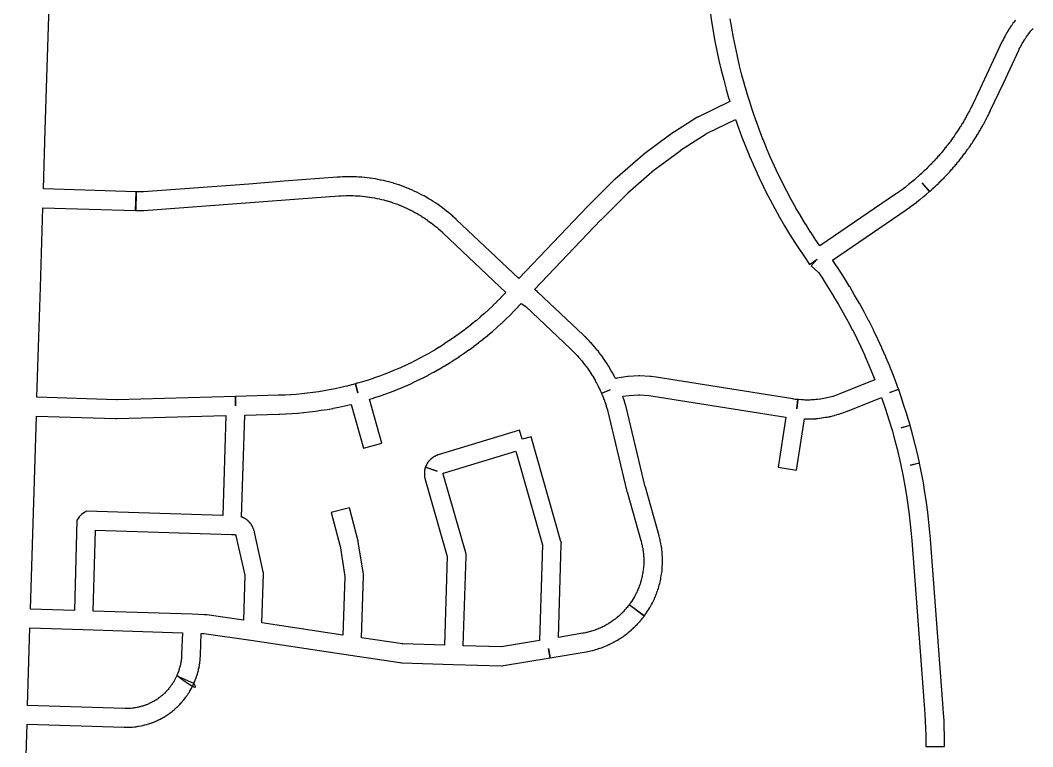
# Model space of a CAD drawing. Extents: x 0 to 1129, y 203 to 1017.
# Drawn here: x 815.1 to 876, y 375.6 to 419.3 of the extents above; entities that cross this region are included whole.
import ezdxf

# ---------------------------------------------------------------- set-up
doc = ezdxf.new("R2010")
doc.units = 0
doc.layers.get('0').update_dxf_attribs({"linetype": 'CONTINUOUS'})

msp = doc.modelspace()

# ---------------------------------------------------------------- linework, layer by layer
at = {"color": 1}
for points in [[(856.551489, 419.784536), (856.636155, 419.198936), (856.636155, 419.191937), (856.727889, 418.613404), (856.734888, 418.59918), (856.833643, 418.020647), (856.840642, 418.020647), (856.840642, 418.013648), (856.953531, 417.435092), (856.953531, 417.428093), (857.080531, 416.856582), (857.080531, 416.849583), (857.214598, 416.27105), (857.214598, 416.26405), (857.221597, 416.26405), (857.362708, 415.692539), (857.362708, 415.68554), (857.51793, 415.121096), (857.51793, 415.107097), (857.680197, 414.542653), (857.687196, 414.535654), (857.687196, 414.528655), (857.729529, 414.394588), (855.810418, 413.449166), (855.775152, 413.442167), (855.74693, 413.428169), (854.131196, 412.376902), (854.117198, 412.369903), (854.1032, 412.355905), (852.536866, 411.19175), (852.522868, 411.18475), (852.501645, 411.170752), (850.829467, 409.724375), (850.822468, 409.703151), (850.801245, 409.696152), (849.178467, 408.066308), (849.171468, 408.066308), (845.03689, 403.741263), (841.27629, 407.297263), (841.27629, 407.304263), (841.191623, 407.367751), (841.191623, 407.37475), (841.078734, 407.480572), (841.071735, 407.480572), (841.071735, 407.487572), (840.958846, 407.586349), (840.944622, 407.586349), (840.944622, 407.593348), (840.831734, 407.692149), (840.824734, 407.692149), (840.824734, 407.699148), (840.697734, 407.797926), (840.690735, 407.797926), (840.577846, 407.896703), (840.570847, 407.903703), (840.443847, 408.002503), (840.436848, 408.002503), (840.436848, 408.009502), (840.309871, 408.101213), (840.302872, 408.101213), (840.182916, 408.18588), (840.168918, 408.192879), (840.041895, 408.284612), (840.027897, 408.291611), (839.900874, 408.369234), (839.76683, 408.460945), (839.759831, 408.467944), (839.625787, 408.545566), (839.618788, 408.545566), (839.484743, 408.630233), (839.477744, 408.630233), (839.477744, 408.637232), (839.3437, 408.70781), (839.336701, 408.70781), (839.336701, 408.714809), (839.19559, 408.785365), (839.181591, 408.785365), (839.054569, 408.85592), (839.040571, 408.862919), (838.89946, 408.933498), (838.89246, 408.933498), (838.751349, 409.004031), (838.74435, 409.004031), (838.603239, 409.067542), (838.59624, 409.074541), (838.455129, 409.13803), (838.44813, 409.13803), (838.307019, 409.201518), (838.292795, 409.201518), (838.151684, 409.250919), (838.144684, 409.264917), (838.137685, 409.264917), (837.996574, 409.314294), (837.989575, 409.314294), (837.848464, 409.370739), (837.834466, 409.370739), (837.68631, 409.420139), (837.679311, 409.420139), (837.531133, 409.462472), (837.517135, 409.476471), (837.368957, 409.511737), (837.368957, 409.518736), (837.361958, 409.518736), (837.220847, 409.554025), (837.213848, 409.561024), (837.19985, 409.561024), (837.051672, 409.596291), (837.044673, 409.596291), (836.896517, 409.63158), (836.882293, 409.63158), (836.734138, 409.666869), (836.727139, 409.666869), (836.578961, 409.702135), (836.564962, 409.702135), (836.416807, 409.730358), (836.409808, 409.730358), (836.402809, 409.730358), (836.247609, 409.75858), (836.24061, 409.75858), (836.092432, 409.779803), (836.085433, 409.779803), (836.071435, 409.779803), (835.923257, 409.801026), (835.916258, 409.801026), (835.768102, 409.815024), (835.753878, 409.815024), (835.605723, 409.836247), (835.598724, 409.836247), (835.591725, 409.836247), (835.436503, 409.843247), (835.429503, 409.843247), (835.274259, 409.850246), (835.26726, 409.850246), (835.112037, 409.86447), (835.105038, 409.86447), (834.949839, 409.86447), (834.935615, 409.86447), (834.780415, 409.86447), (834.773416, 409.86447), (834.618194, 409.86447), (834.611194, 409.86447), (834.463017, 409.850246), (834.456017, 409.850246), (834.442019, 409.850246), (834.293841, 409.843247), (834.286842, 409.843247), (834.279843, 409.843247), (834.124621, 409.836247), (830.928443, 409.596336), (828.797688, 409.427003), (822.468843, 408.954292), (822.405332, 408.954292), (822.038443, 408.961291), (822.003176, 407.832402), (822.433554, 407.825403), (822.468843, 407.825403), (822.497065, 407.825403), (828.889399, 408.312247), (831.01311, 408.467447), (834.209287, 408.707359), (834.350399, 408.721357), (834.364397, 408.721357), (834.491397, 408.735581), (834.491397, 408.721357), (834.639575, 408.735581), (834.646574, 408.735581), (834.780641, 408.735581), (834.78764, 408.735581), (834.921707, 408.735581), (834.935705, 408.735581), (835.069772, 408.735581), (835.076771, 408.735581), (835.210838, 408.721357), (835.217837, 408.721357), (835.358948, 408.714358), (835.365947, 408.714358), (835.499991, 408.707359), (835.50699, 408.707359), (835.641035, 408.700359), (835.648034, 408.700359), (835.789145, 408.679136), (835.803143, 408.679136), (835.930143, 408.664912), (835.944141, 408.664912), (836.071141, 408.643689), (836.08514, 408.643689), (836.21214, 408.615467), (836.226138, 408.615467), (836.353138, 408.594244), (836.367136, 408.594244), (836.494136, 408.566022), (836.508134, 408.566022), (836.649245, 408.530733), (836.649245, 408.537732), (836.776245, 408.502443), (836.790244, 408.502443), (836.917244, 408.467154), (836.931242, 408.467154), (837.072353, 408.424843), (837.072353, 408.431842), (837.192286, 408.389509), (837.199285, 408.389509), (837.333329, 408.347175), (837.340329, 408.347175), (837.467329, 408.297775), (837.474328, 408.297775), (837.608394, 408.255464), (837.615394, 408.248465), (837.742416, 408.213176), (837.742416, 408.206177), (837.869394, 408.149733), (837.883618, 408.149733), (838.010595, 408.100332), (838.024819, 408.100332), (838.144752, 408.036844), (838.151751, 408.036844), (838.278774, 407.980399), (838.285773, 407.9734), (838.398662, 407.924), (838.405661, 407.910002), (838.532684, 407.860624), (838.539683, 407.853625), (838.666683, 407.790114), (838.673682, 407.790114), (838.786571, 407.719581), (838.79357, 407.719581), (838.92057, 407.649003), (838.927569, 407.649003), (839.040458, 407.57847), (839.054456, 407.57847), (839.160301, 407.507892), (839.174299, 407.500892), (839.287188, 407.416226), (839.287188, 407.430224), (839.407143, 407.345557), (839.414143, 407.338558), (839.527031, 407.268025), (839.534031, 407.261026), (839.639875, 407.183426), (839.653873, 407.183426), (839.759695, 407.09876), (839.766695, 407.091761), (839.872517, 407.014161), (839.879516, 407.007162), (839.985338, 406.922495), (839.992337, 406.915496), (840.098159, 406.830829), (840.112383, 406.830829), (840.218205, 406.732074), (840.218205, 406.739073), (840.324027, 406.640295), (840.331026, 406.633296), (840.429804, 406.54863), (840.436803, 406.534631), (840.500314, 406.478187), (844.267981, 402.91512), (844.197425, 402.83752), (844.190426, 402.830521), (843.957604, 402.597676), (843.957604, 402.583678), (843.717715, 402.3579), (843.710716, 402.350901), (843.484938, 402.118057), (843.47094, 402.111058), (843.238096, 401.878236), (843.224097, 401.871236), (842.977142, 401.652526), (842.970143, 401.652526), (842.723187, 401.433792), (842.716188, 401.419794), (842.469232, 401.208127), (842.462233, 401.208127), (842.201189, 400.99646), (842.19419, 400.989461), (841.94019, 400.784862), (841.93319, 400.777862), (841.672146, 400.587351), (841.665147, 400.573353), (841.389969, 400.375797), (841.389969, 400.382796), (841.121858, 400.185241), (841.10786, 400.178242), (840.839749, 399.994797), (840.82575, 399.994797), (840.557639, 399.811353), (840.543641, 399.797355), (840.27553, 399.620977), (840.261532, 399.620977), (839.97931, 399.444577), (839.97231, 399.444577), (839.683021, 399.28231), (839.676022, 399.268086), (839.3938, 399.112887), (839.379802, 399.112887), (839.090513, 398.950598), (839.083514, 398.950598), (838.794247, 398.795375), (838.780249, 398.795375), (838.483916, 398.647198), (838.476916, 398.647198), (838.180561, 398.506086), (838.173561, 398.506086), (837.877228, 398.364975), (837.86323, 398.364975), (837.55983, 398.230931), (837.545831, 398.230931), (837.249476, 398.096887), (837.242476, 398.096887), (836.932032, 397.983998), (836.932032, 397.976999), (836.925033, 397.976999), (836.614588, 397.857043), (836.607589, 397.857043), (836.297145, 397.751221), (836.283147, 397.744222), (835.972702, 397.645467), (835.648147, 397.539622), (835.634148, 397.539622), (835.330748, 397.447911), (835.309525, 397.447911), (835.224858, 397.419689), (835.36597, 396.8764), (835.35897, 396.8764), (835.210815, 397.419689), (834.992082, 397.356178), (834.985082, 397.356178), (834.667594, 397.264444), (834.667594, 397.278668), (834.335971, 397.194001), (834.328972, 397.194001), (834.004394, 397.116379), (834.004394, 397.123378), (833.665727, 397.052845), (833.658728, 397.052845), (833.34124, 396.996401), (833.327016, 396.996401), (833.009527, 396.939956), (832.995529, 396.939956), (832.663929, 396.8976), (832.65693, 396.8976), (832.339418, 396.85529), (832.318195, 396.85529), (831.99364, 396.820001), (831.986641, 396.820001), (831.655018, 396.784711), (831.648019, 396.784711), (831.323441, 396.756489), (831.316442, 396.756489), (830.977775, 396.735266), (830.970776, 396.735266), (830.653265, 396.728267), (830.632042, 396.728267), (830.617818, 396.728267), (830.610819, 396.728267), (830.59682, 396.728267), (828.000376, 396.657734), (828.007375, 396.100334), (827.993151, 396.657734), (820.881151, 396.460178), (820.859928, 396.460178), (820.852929, 396.460178), (820.838931, 396.460178), (816.062308, 396.608334), (816.266931, 403.219378), (816.415086, 408.003067), (821.996042, 407.833734), (822.038353, 408.962623), (816.450353, 409.139001), (816.556197, 412.687956), (816.654975, 415.813556), (816.88782, 423.228934)], [(874.916772, 419.276378), (874.902774, 419.262379), (874.839263, 419.184757), (874.832264, 419.177758), (874.825265, 419.163534), (874.761753, 419.085934), (874.761753, 419.078935), (874.705309, 419.001335), (874.705309, 418.987337), (874.641798, 418.909714), (874.641798, 418.902715), (874.634799, 418.902715), (874.578354, 418.811004), (874.571355, 418.804005), (874.514911, 418.726406), (874.514911, 418.719406), (874.507911, 418.719406), (874.458534, 418.627673), (874.458534, 418.620674), (874.402089, 418.528963), (874.39509, 418.521964), (874.352757, 418.437297), (874.338759, 418.437297), (874.338759, 418.423299), (874.289381, 418.338632), (874.289381, 418.331633), (874.232937, 418.2399), (874.232937, 418.2329), (874.190581, 418.14119), (874.183582, 418.13419), (874.183582, 418.127191), (874.141248, 418.035458), (874.120025, 418.014235), (873.167514, 415.982235), (872.384336, 414.310057), (872.356114, 414.253612), (872.349115, 414.246613), (872.320892, 414.190169), (872.320892, 414.18317), (872.29267, 414.119658), (872.285671, 414.119658), (872.271447, 414.070281), (872.257449, 414.063282), (872.236226, 414.006837), (872.236226, 413.999838), (872.208004, 413.964572), (872.172737, 413.886949), (872.165738, 413.872951), (872.144515, 413.830595), (872.137516, 413.823596), (872.137516, 413.816597), (872.109294, 413.760152), (872.102294, 413.753153), (872.081071, 413.71082), (872.074072, 413.71082), (872.04585, 413.647331), (872.038851, 413.640332), (871.996518, 413.555665), (871.954184, 413.478066), (871.961183, 413.478066), (871.918873, 413.407487), (871.904649, 413.400488), (871.883425, 413.344044), (871.848136, 413.287599), (871.834138, 413.273601), (871.812915, 413.231268), (871.798917, 413.21727), (871.777694, 413.160825), (871.742405, 413.097314), (871.714182, 413.047936), (871.707183, 413.054935), (871.671917, 412.991424), (871.63665, 412.93498), (871.601361, 412.878535), (871.551984, 412.815024), (871.565982, 412.815024), (871.516604, 412.75858), (871.488382, 412.702135), (871.481383, 412.695136), (871.446116, 412.638692), (871.41085, 412.589291), (871.368494, 412.525803), (871.375493, 412.525803), (871.33316, 412.476402), (871.297893, 412.419958), (871.290894, 412.412959), (871.290894, 412.40596), (871.283895, 412.391736), (871.269897, 412.377738), (871.220497, 412.307159), (871.18523, 412.250715), (871.178231, 412.243716), (871.157008, 412.208449), (871.150009, 412.20145), (871.14301, 412.194451), (871.14301, 412.180453), (871.129012, 412.180453), (871.058433, 412.074608), (871.023167, 412.032275), (871.023167, 412.025276), (870.980834, 411.968831), (870.9385, 411.919454), (870.903234, 411.863009), (870.860878, 411.813632), (870.860878, 411.806633), (870.825611, 411.757255), (870.811613, 411.750256), (870.776324, 411.707923), (870.776324, 411.700924), (870.769325, 411.700924), (870.726992, 411.644479), (870.733991, 411.644479), (870.691635, 411.595079), (870.649324, 411.538634), (870.599924, 411.489234), (870.557591, 411.43279), (870.522302, 411.390479), (870.522302, 411.38348), (870.479991, 411.327036), (870.472992, 411.327036), (870.437703, 411.284702), (870.423704, 411.270704), (870.388415, 411.235415), (870.381416, 411.221417), (870.339105, 411.172017), (870.303816, 411.129683), (870.296817, 411.115685), (870.24744, 411.073352), (870.162773, 410.96753), (870.12044, 410.925174), (870.106441, 410.918175), (870.071152, 410.868774), (870.064153, 410.868774), (870.064153, 410.861775), (870.028887, 410.819442), (870.021888, 410.812443), (869.986599, 410.777176), (869.979599, 410.763178), (869.930199, 410.720845), (869.9232, 410.713846), (869.880867, 410.67149), (869.838534, 410.622112), (869.838534, 410.615113), (869.789133, 410.572802), (869.739756, 410.530446), (869.739756, 410.516448), (869.683311, 410.474092), (869.648022, 410.431782), (869.641023, 410.424782), (869.59869, 410.375405), (869.591691, 410.368406), (869.542313, 410.333117), (869.542313, 410.326118), (869.535314, 410.326118), (869.500047, 410.283784), (869.493048, 410.283784), (869.401315, 410.192051), (869.387317, 410.178052), (869.35205, 410.14983), (869.345051, 410.142831), (869.309762, 410.093454), (869.302763, 410.093454), (869.253363, 410.051098), (869.246364, 410.051098), (869.20403, 410.008787), (869.197031, 410.001788), (869.147654, 409.966499), (869.147654, 409.9525), (869.10532, 409.917211), (869.098321, 409.910212), (869.041877, 409.867902), (869.006588, 409.832612), (868.837254, 409.67739), (868.830255, 409.67739), (868.660922, 409.536279), (868.653923, 409.52928), (868.477545, 409.388169), (868.470546, 409.388169), (868.301213, 409.247058), (868.294214, 409.240059), (868.117836, 409.106014), (868.110837, 409.106014), (867.934437, 408.971948), (867.920438, 408.964948), (867.729927, 408.844993), (867.729927, 408.830994), (867.701705, 408.816996), (867.694706, 408.816996), (863.136817, 405.712552), (862.911039, 406.044152), (862.90404, 406.058376), (862.600662, 406.52402), (862.593663, 406.531019), (862.297353, 407.010797), (862.283129, 407.017796), (861.993862, 407.490507), (861.993862, 407.504505), (861.71164, 407.984283), (861.704641, 407.998281), (861.429463, 408.49217), (861.429463, 408.499169), (861.154285, 408.99308), (861.154285, 409.000079), (860.900285, 409.501035), (860.893286, 409.515033), (860.64633, 410.015989), (860.639331, 410.022988), (860.399442, 410.538055), (860.399442, 410.545054), (860.166597, 411.053054), (860.159598, 411.067052), (859.940865, 411.582119), (859.940865, 411.596118), (859.729221, 412.111162), (859.722222, 412.111162), (859.722222, 412.125386), (859.517599, 412.654541), (859.517599, 412.66154), (859.32711, 413.190696), (859.313112, 413.190696), (859.313112, 413.197695), (859.129668, 413.72685), (859.129668, 413.733849), (858.953268, 414.28416), (858.946268, 414.28416), (858.946268, 414.298384), (858.946268, 414.312382), (858.769891, 414.855671), (858.769891, 414.86267), (858.607602, 415.412981), (858.607602, 415.41998), (858.459446, 415.970314), (858.459446, 415.977313), (858.318335, 416.534713), (858.318335, 416.541712), (858.184268, 417.099112), (858.184268, 417.106111), (858.064335, 417.663511), (858.064335, 417.670511), (857.94438, 418.227911), (857.94438, 418.23491), (857.852646, 418.799354), (857.852646, 418.806353), (857.753891, 419.363731)], [(825.512079, 379.440169), (825.526077, 379.461392), (825.526077, 379.468391), (825.5473, 379.53188), (825.5473, 379.538879), (825.575523, 379.60239), (825.582522, 379.60939), (825.603745, 379.672878), (825.610744, 379.679877), (825.631967, 379.743389), (825.638966, 379.750388), (825.638966, 379.757387), (825.652964, 379.820876), (825.666963, 379.827875), (825.680961, 379.89843), (825.68796, 379.912428), (825.709183, 379.968873), (825.737405, 380.067651), (825.737405, 380.07465), (825.744404, 380.088874), (825.751404, 380.12414), (825.751404, 380.131139), (825.772627, 380.194651), (825.772627, 380.20165), (825.786625, 380.265138), (825.786625, 380.272138), (825.786625, 380.279137), (825.807848, 380.342648), (825.807848, 380.349647), (825.814847, 380.420203), (825.821846, 380.427202), (825.828845, 380.49069), (825.828845, 380.49769), (825.835844, 380.568268), (825.835844, 380.582266), (825.849843, 380.582266), (825.856842, 380.652844), (825.856842, 380.659843), (825.856842, 380.666842), (825.87084, 380.800909), (825.87084, 380.807908), (825.885064, 380.878486), (825.885064, 380.885486), (825.885064, 380.899484), (825.885064, 380.955928), (825.892063, 381.026484), (825.892063, 381.040482), (825.892063, 381.047481), (825.892063, 381.103926), (825.892063, 381.117924), (825.934396, 382.416146), (826.061396, 382.409147), (826.089619, 382.409147), (826.103617, 382.409147), (828.932906, 381.999925), (834.923061, 381.10388), (837.886395, 380.659369), (837.900393, 380.659369), (837.928615, 380.659369), (837.999171, 380.65237), (838.020394, 380.65237), (838.034392, 380.65237), (841.096526, 380.55357), (844.017503, 380.468903), (844.066903, 380.468903), (844.123348, 380.483127), (846.924392, 380.948771), (846.832681, 381.506171), (846.931459, 380.948771), (849.090459, 381.308616), (849.097458, 381.308616), (849.17508, 381.329839), (849.189079, 381.329839), (849.273745, 381.343837), (849.280744, 381.343837), (849.372455, 381.372059), (849.457122, 381.393282), (849.47112, 381.393282), (849.555787, 381.414505), (849.562786, 381.414505), (849.654497, 381.442728), (849.739164, 381.47095), (849.753162, 381.47095), (849.830762, 381.499172), (849.837761, 381.499172), (849.84476, 381.499172), (849.92236, 381.520395), (849.92236, 381.534393), (849.936358, 381.534393), (850.01398, 381.555617), (850.020979, 381.555617), (850.098602, 381.590883), (850.1126, 381.590883), (850.190222, 381.619105), (850.197222, 381.626104), (850.204221, 381.626104), (850.288887, 381.661393), (850.295886, 381.661393), (850.373486, 381.696682), (850.380485, 381.696682), (850.380485, 381.710681), (850.465152, 381.74597), (850.472151, 381.74597), (850.542707, 381.781259), (850.549706, 381.781259), (850.556705, 381.788258), (850.641372, 381.823524), (850.641372, 381.830524), (850.718994, 381.865813), (850.725993, 381.865813), (850.725993, 381.872812), (850.803615, 381.908078), (850.803615, 381.922302), (850.817614, 381.922302), (850.895236, 381.964613), (850.972858, 382.006969), (850.979858, 382.013968), (851.050413, 382.063368), (851.064411, 382.063368), (851.134967, 382.105679), (851.141966, 382.112678), (851.219566, 382.155011), (851.219566, 382.16901), (851.226565, 382.16901), (851.297098, 382.218387), (851.311322, 382.218387), (851.381855, 382.274832), (851.388854, 382.281831), (851.529965, 382.387653), (851.536964, 382.387653), (851.536964, 382.394652), (851.607497, 382.451096), (851.614496, 382.458095), (851.685052, 382.507473), (851.685052, 382.521471), (851.755607, 382.570871), (851.769606, 382.577871), (851.82605, 382.634315), (851.840048, 382.641314), (851.896493, 382.704825), (851.910491, 382.704825), (851.966935, 382.768337), (851.980934, 382.775336), (852.037378, 382.838825), (852.044377, 382.845824), (852.107866, 382.909335), (852.171355, 382.965779), (852.178354, 382.979778), (852.178354, 382.986777), (852.241865, 383.043221), (852.305354, 383.106732), (852.305354, 383.113732), (852.312353, 383.113732), (852.361753, 383.184287), (852.375751, 383.184287), (852.375751, 383.198285), (852.425129, 383.268841), (852.432128, 383.268841), (852.488572, 383.339396), (852.495572, 383.346396), (852.552016, 383.416974), (852.559015, 383.423973), (852.594282, 383.466306), (852.587282, 383.473305), (851.684171, 384.136505), (851.655949, 384.108283), (851.64895, 384.094284), (851.606594, 384.044884), (851.606594, 384.037885), (851.55015, 383.981441), (851.55015, 383.974442), (851.507839, 383.932108), (851.50084, 383.910885), (851.465551, 383.868574), (851.458552, 383.861575), (851.402107, 383.805131), (851.359774, 383.755753), (851.352775, 383.741529), (851.310464, 383.692152), (851.29624, 383.692152), (851.253929, 383.649818), (851.253929, 383.63582), (851.24693, 383.628821), (851.190486, 383.58651), (851.141108, 383.530066), (851.134109, 383.523067), (851.077665, 383.480733), (851.028287, 383.4384), (851.014063, 383.424402), (850.964685, 383.382068), (850.957686, 383.375069), (850.908309, 383.332759), (850.90131, 383.332759), (850.851932, 383.283358), (850.837934, 383.276359), (850.725045, 383.198737), (850.718046, 383.191738), (850.654534, 383.142338), (850.605157, 383.107071), (850.583934, 383.100072), (850.534534, 383.057739), (850.534534, 383.064738), (850.471045, 383.022427), (850.464046, 383.022427), (850.407601, 382.987138), (850.393377, 382.980139), (850.336933, 382.944872), (850.329934, 382.944872), (850.266445, 382.909606), (850.259446, 382.895382), (850.203001, 382.874159), (850.196002, 382.860161), (850.132514, 382.838937), (850.125514, 382.824939), (850.062003, 382.803716), (850.055004, 382.789718), (849.991515, 382.768495), (849.92096, 382.740273), (849.913961, 382.733273), (849.850472, 382.705051), (849.843473, 382.705051), (849.794073, 382.676829), (849.77285, 382.66983), (849.709361, 382.648607), (849.638805, 382.627384), (849.631806, 382.61316), (849.561273, 382.599161), (849.497762, 382.570939), (849.483764, 382.570939), (849.483764, 382.56394), (849.420275, 382.542717), (849.413276, 382.542717), (849.349765, 382.528493), (849.342766, 382.528493), (849.279277, 382.50727), (849.265053, 382.500271), (849.201564, 382.486273), (849.201564, 382.493272), (849.123942, 382.465049), (849.116943, 382.465049), (849.053454, 382.45805), (848.975831, 382.436827), (848.905276, 382.422829), (848.891278, 382.422829), (847.423722, 382.175896), (847.593055, 387.785051), (847.600055, 387.869718), (847.578831, 387.947318), (845.78672, 394.240873), (845.243454, 394.085674), (845.081165, 394.62894), (840.191676, 393.140207), (840.177452, 393.140207), (840.170453, 393.140207), (840.14923, 393.126208), (840.142231, 393.119209), (840.135232, 393.119209), (840.128233, 393.119209), (840.114234, 393.11221), (840.100236, 393.11221), (840.079013, 393.105211), (840.079013, 393.091213), (840.043724, 393.084214), (840.036725, 393.077215), (840.029726, 393.077215), (840.022727, 393.077215), (840.008503, 393.070215), (840.001503, 393.070215), (839.994504, 393.055991), (839.973281, 393.048992), (839.966282, 393.048992), (839.959283, 393.041993), (839.952284, 393.034994), (839.938286, 393.034994), (839.931287, 393.020996), (839.917288, 393.013997), (839.896065, 392.999773), (839.889066, 392.999773), (839.867843, 392.97855), (839.860844, 392.97855), (839.860844, 392.971551), (839.853845, 392.971551), (839.832622, 392.964551), (839.825623, 392.950553), (839.818623, 392.943554), (839.811624, 392.936555), (839.797626, 392.936555), (839.797626, 392.929556), (839.783402, 392.922557), (839.776403, 392.908559), (839.769404, 392.901559), (839.75518, 392.89456), (839.748181, 392.887561), (839.741182, 392.873563), (839.719959, 392.866564), (839.712959, 392.859565), (839.70596, 392.852566), (839.698961, 392.831343), (839.684963, 392.824343), (839.677964, 392.817344), (839.670965, 392.80312), (839.649742, 392.796121), (839.649742, 392.789122), (839.642743, 392.782123), (839.635743, 392.768125), (839.628744, 392.761126), (839.61452, 392.746902), (839.607521, 392.732903), (839.579299, 392.71168), (839.579299, 392.697682), (839.5723, 392.690683), (839.558076, 392.676685), (839.558076, 392.662461), (839.544078, 392.648463), (839.537079, 392.627239), (839.530079, 392.62024), (839.530079, 392.613241), (839.52308, 392.606242), (839.509082, 392.599243), (839.509082, 392.585245), (839.495084, 392.571247), (839.488085, 392.543024), (839.481086, 392.529026), (839.452863, 392.472582), (839.445864, 392.444359), (839.431866, 392.416137), (839.431866, 392.409138), (840.080977, 392.190427), (840.130355, 392.169204), (839.417732, 392.402026), (839.417732, 392.395027), (839.410733, 392.373804), (839.410733, 392.366805), (839.410733, 392.352581), (839.403734, 392.345582), (839.403734, 392.338583), (839.396735, 392.331583), (839.396735, 392.317585), (839.396735, 392.310586), (839.396735, 392.303587), (839.389736, 392.296588), (839.389736, 392.28259), (839.389736, 392.275591), (839.389736, 392.268591), (839.389736, 392.261592), (839.375738, 392.240369), (839.368739, 392.205103), (839.36174, 392.191105), (839.36174, 392.141727), (839.36174, 392.106438), (839.36174, 392.099439), (839.36174, 392.071217), (839.36174, 392.057218), (839.36174, 392.050219), (839.36174, 392.036221), (839.36174, 391.993888), (839.36174, 391.986889), (839.36174, 391.979889), (839.36174, 391.951667), (839.36174, 391.944668), (839.36174, 391.909379), (839.368739, 391.881157), (839.368739, 391.874158), (839.368739, 391.845935), (839.375738, 391.810669), (839.389736, 391.775402), (839.389736, 391.768403), (839.389736, 391.754405), (839.389736, 391.747406), (839.396735, 391.740407), (839.396735, 391.733408), (839.396735, 391.726409), (839.396735, 391.71241), (839.403734, 391.698412), (839.410733, 391.677189), (839.410733, 391.67019), (840.737178, 387.041746), (840.567844, 381.707746), (838.070178, 381.785368), (838.070178, 381.771144), (838.05618, 381.785368), (835.586735, 382.152257), (835.706691, 385.884634), (835.706691, 385.934035), (835.699692, 385.990479), (835.389247, 387.902523), (835.389247, 387.930746), (835.382248, 387.966035), (834.853093, 389.969812), (833.759493, 389.673457), (834.281582, 387.726123), (834.288581, 387.669679), (834.57787, 385.82819), (834.57787, 385.814192), (834.464981, 382.314636), (829.589581, 383.041347), (829.695425, 385.983525), (829.695425, 386.054081), (829.674202, 386.124636), (829.13798, 388.495303), (829.13798, 388.544681), (829.109758, 388.615259), (829.102759, 388.629257), (829.102759, 388.636256), (829.102759, 388.643255), (829.095759, 388.650254), (829.095759, 388.657253), (829.081761, 388.692542), (829.074762, 388.713766), (829.074762, 388.720765), (829.067763, 388.727764), (829.067763, 388.748987), (829.04654, 388.777209), (829.04654, 388.784208), (829.04654, 388.791207), (829.039541, 388.798206), (829.039541, 388.81243), (829.032542, 388.81943), (829.025543, 388.833428), (829.018543, 388.847426), (829.018543, 388.854425), (829.018543, 388.861424), (829.004319, 388.868423), (829.004319, 388.882422), (828.99732, 388.889421), (828.990321, 388.89642), (828.990321, 388.903419), (828.983322, 388.917417), (828.969324, 388.924416), (828.969324, 388.931415), (828.955326, 388.952638), (828.948327, 388.973862), (828.927103, 388.995085), (828.920104, 389.002084), (828.913105, 389.009083), (828.913105, 389.016082), (828.891882, 389.037305), (828.884883, 389.051303), (828.877884, 389.065527), (828.86366, 389.072526), (828.856661, 389.079526), (828.849662, 389.086525), (828.828439, 389.107748), (828.821439, 389.121972), (828.807215, 389.143195), (828.793217, 389.143195), (828.786218, 389.150194), (828.779219, 389.157193), (828.77222, 389.171191), (828.765221, 389.17819), (828.743998, 389.192189), (828.736999, 389.206413), (828.729999, 389.213412), (828.716001, 389.213412), (828.709002, 389.220411), (828.702003, 389.22741), (828.695004, 389.22741), (828.681006, 389.241408), (828.681006, 389.248407), (828.674007, 389.255406), (828.667007, 389.255406), (828.660008, 389.262406), (828.64601, 389.262406), (828.639011, 389.276404), (828.632012, 389.283403), (828.625013, 389.283403), (828.610789, 389.290402), (828.596791, 389.297401), (828.575567, 389.311399), (828.568568, 389.318398), (828.554344, 389.325398), (828.540346, 389.332397), (828.533347, 389.339396), (828.498058, 389.353394), (828.491059, 389.360393), (828.48406, 389.367392), (828.477061, 389.367392), (828.463062, 389.367392), (828.441839, 389.388615), (828.427841, 389.388615), (828.420842, 389.395614), (828.413843, 389.395614), (828.39262, 389.402614), (828.378622, 389.402614), (828.371622, 389.409613), (828.562111, 395.540879), (830.615266, 395.597324), (830.622266, 395.597324), (830.650488, 395.597324), (830.657487, 395.597324), (830.67871, 395.597324), (831.017377, 395.604323), (831.031375, 395.604323), (831.384153, 395.632545), (831.391152, 395.632545), (831.736863, 395.660767), (831.743862, 395.660767), (831.750861, 395.660767), (832.096594, 395.688989), (832.103594, 395.688989), (832.449305, 395.731323), (832.456304, 395.731323), (832.463303, 395.731323), (832.809014, 395.773656), (832.816013, 395.773656), (833.161746, 395.8301), (833.168745, 395.8301), (833.514456, 395.879478), (833.521455, 395.879478), (833.867189, 395.942989), (833.874188, 395.942989), (833.874188, 395.949988), (834.219899, 396.013477), (834.226898, 396.013477), (834.572632, 396.0911), (834.579631, 396.0911), (834.918297, 396.175766), (834.925297, 396.175766), (834.960563, 396.182765), (835.708474, 393.543988), (836.802074, 393.854432), (836.06123, 396.49321), (836.301141, 396.563765), (836.315139, 396.570764), (836.646762, 396.676586), (836.653761, 396.676586), (836.978339, 396.789475), (836.978339, 396.796474), (836.992337, 396.796474), (837.316915, 396.916408), (837.323914, 396.923407), (837.64847, 397.043362), (837.662468, 397.043362), (837.662468, 397.057361), (837.987024, 397.184361), (837.994023, 397.184361), (838.311512, 397.325472), (838.318511, 397.325472), (838.636022, 397.466583), (838.65002, 397.480581), (838.967509, 397.628737), (838.974508, 397.628737), (839.284953, 397.783981), (839.291952, 397.783981), (839.298951, 397.783981), (839.609395, 397.946248), (839.609395, 397.953247), (839.616394, 397.953247), (839.919794, 398.12258), (839.926794, 398.12258), (840.237238, 398.291914), (840.237238, 398.298913), (840.244237, 398.298913), (840.54057, 398.47529), (840.554569, 398.47529), (840.850902, 398.658757), (840.857901, 398.665756), (841.154257, 398.856268), (841.161256, 398.856268), (841.450523, 399.046756), (841.457522, 399.046756), (841.457522, 399.053756), (841.753855, 399.251311), (841.760854, 399.251311), (841.760854, 399.25831), (842.043076, 399.455866), (842.050076, 399.462865), (842.332298, 399.66042), (842.339297, 399.674644), (842.621519, 399.886289), (842.621519, 399.893288), (842.896674, 400.104954), (842.903674, 400.111953), (843.178829, 400.330687), (843.185828, 400.344685), (843.453917, 400.563396), (843.453917, 400.570395), (843.460916, 400.570395), (843.729027, 400.80324), (843.729027, 400.810239), (843.990071, 401.050128), (843.99707, 401.050128), (844.258137, 401.297061), (844.512137, 401.544017), (844.512137, 401.551016), (844.75907, 401.797972), (844.766069, 401.797972), (844.766069, 401.804971), (845.005936, 402.051926), (845.012935, 402.058926), (845.175201, 402.235326), (845.46449, 402.073059), (848.145601, 399.518926), (848.152601, 399.511926), (848.251356, 399.42726), (848.251356, 399.420261), (848.343089, 399.328527), (848.357087, 399.321528), (848.441754, 399.222773), (848.448753, 399.215774), (848.547554, 399.116996), (848.639265, 399.011151), (848.723931, 398.912396), (848.73093, 398.905397), (848.822664, 398.799575), (848.822664, 398.792576), (848.90733, 398.693798), (848.90733, 398.686799), (848.999064, 398.580954), (848.999064, 398.573955), (849.076664, 398.475155), (849.083663, 398.468156), (849.16833, 398.362311), (849.16833, 398.348313), (849.245929, 398.235424), (849.323529, 398.122535), (849.330528, 398.115536), (849.401084, 398.009714), (849.401084, 397.99549), (849.471639, 397.889668), (849.485638, 397.87567), (849.556193, 397.769825), (849.556193, 397.762826), (849.626749, 397.642893), (849.626749, 397.635894), (849.683193, 397.523005), (849.697191, 397.516006), (849.753636, 397.396073), (849.753636, 397.389073), (849.824191, 397.269118), (849.817192, 397.269118), (849.880681, 397.142118), (849.88768, 397.135119), (849.944125, 397.02223), (849.944125, 397.008006), (849.993525, 396.888073), (850.000524, 396.881073), (850.021747, 396.845784), (850.536791, 397.064495), (850.536791, 397.057496), (850.021747, 396.831718), (850.057014, 396.747052), (850.064013, 396.747052), (850.106346, 396.620052), (850.16279, 396.478941), (850.16979, 396.478941), (850.205079, 396.366052), (850.212078, 396.359053), (850.261455, 396.225008), (850.247457, 396.225008), (850.296857, 396.105053), (850.303856, 396.08383), (850.339123, 395.963874), (850.339123, 395.949876), (850.374412, 395.858142), (850.381411, 395.82992), (851.545566, 390.954542), (851.552566, 390.933319), (851.552566, 390.92632), (852.385144, 387.991209), (852.392143, 387.969986), (852.427409, 387.828875), (852.427409, 387.821876), (852.448632, 387.758364), (852.448632, 387.751365), (852.462631, 387.680832), (852.46963, 387.610254), (852.483628, 387.589031), (852.490627, 387.532586), (852.490627, 387.518588), (852.504625, 387.448033), (852.497626, 387.448033), (852.518849, 387.377477), (852.518849, 387.370478), (852.525848, 387.2999), (852.525848, 387.292901), (852.532847, 387.222345), (852.532847, 387.215346), (852.539847, 387.144813), (852.539847, 387.074235), (852.539847, 387.053012), (852.554071, 386.989501), (852.554071, 386.982502), (852.554071, 386.911946), (852.554071, 386.904947), (852.554071, 386.841458), (852.554071, 386.82746), (852.554071, 386.756904), (852.554071, 386.693416), (852.554071, 386.665193), (852.554071, 386.615793), (852.554071, 386.601795), (852.554071, 386.531239), (852.554071, 386.52424), (852.539847, 386.446618), (852.532847, 386.376062), (852.532847, 386.369063), (852.525848, 386.29853), (852.532847, 386.29853), (852.518849, 386.213864), (852.504851, 386.143286), (852.504851, 386.136286), (852.497852, 386.072798), (852.497852, 386.058574), (852.483628, 385.995085), (852.483628, 385.988086), (852.46963, 385.917508), (852.46963, 385.910509), (852.455406, 385.84702), (852.455406, 385.840021), (852.441407, 385.77651), (852.441407, 385.76951), (852.420184, 385.698955), (852.420184, 385.691956), (852.406186, 385.621423), (852.406186, 385.607199), (852.384963, 385.550754), (852.377964, 385.529531), (852.356741, 385.480154), (852.356741, 385.46593), (852.335518, 385.395397), (852.335518, 385.388398), (852.314295, 385.324886), (852.307295, 385.317887), (852.286072, 385.254398), (852.286072, 385.247399), (852.279073, 385.247399), (852.265075, 385.176844), (852.251077, 385.169845), (852.229854, 385.106333), (852.229854, 385.099334), (852.201631, 385.04289), (852.194632, 385.028892), (852.173409, 384.972447), (852.16641, 384.965448), (852.131144, 384.894892), (852.138143, 384.894892), (852.109921, 384.831404), (852.102921, 384.831404), (852.067632, 384.753781), (852.032343, 384.690293), (852.025344, 384.676069), (851.997122, 384.619624), (851.990123, 384.612625), (851.961901, 384.563225), (851.954902, 384.549227), (851.919612, 384.492782), (851.884346, 384.429271), (851.877347, 384.422272), (851.79268, 384.295294), (851.785681, 384.288295), (851.750392, 384.231851), (851.750392, 384.224852), (851.708081, 384.175474), (851.701082, 384.161476), (851.687084, 384.154477), (852.590195, 383.477143), (852.604193, 383.491142), (852.618191, 383.505366), (852.667592, 383.575899), (852.667592, 383.582898), (852.724036, 383.653453), (852.731035, 383.660452), (852.731035, 383.667452), (852.829813, 383.808563), (852.829813, 383.822561), (852.836812, 383.82956), (852.879123, 383.900138), (852.879123, 383.907137), (852.921479, 383.977693), (852.935477, 383.984692), (852.977833, 384.069359), (852.984832, 384.076358), (853.020098, 384.146913), (853.027098, 384.153912), (853.027098, 384.160911), (853.076475, 384.245578), (853.111764, 384.323201), (853.118763, 384.3302), (853.15403, 384.407822), (853.161029, 384.42182), (853.196318, 384.499443), (853.196318, 384.506442), (853.231607, 384.584064), (853.238606, 384.598062), (853.273873, 384.675662), (853.273873, 384.682661), (853.302095, 384.760261), (853.309094, 384.774485), (853.337316, 384.852085), (853.337316, 384.859084), (853.344315, 384.859084), (853.372538, 384.936684), (853.372538, 384.950682), (853.379537, 384.957681), (853.407759, 385.035304), (853.407759, 385.042303), (853.435981, 385.134036), (853.464203, 385.218703), (853.464203, 385.225702), (853.471202, 385.225702), (853.485426, 385.317413), (853.485426, 385.324412), (853.513649, 385.416146), (853.534872, 385.500812), (853.541871, 385.500812), (853.541871, 385.507811), (853.555869, 385.592478), (853.555869, 385.599477), (853.555869, 385.606476), (853.577092, 385.684099), (853.577092, 385.698097), (853.584091, 385.705096), (853.59109, 385.789763), (853.612314, 385.874429), (853.612314, 385.881428), (853.612314, 385.888428), (853.626538, 385.980161), (853.626538, 385.98716), (853.640536, 386.071827), (853.65476, 386.163538), (853.65476, 386.170537), (853.65476, 386.177536), (853.661759, 386.262203), (853.661759, 386.269202), (853.661759, 386.276201), (853.668758, 386.367912), (853.668758, 386.452578), (853.668758, 386.459578), (853.682982, 386.551311), (853.682982, 386.55831), (853.682982, 386.650021), (853.682982, 386.65702), (853.682982, 386.664019), (853.682982, 386.75573), (853.682982, 386.840397), (853.682982, 386.847396), (853.682982, 386.86162), (853.682982, 386.946287), (853.682982, 387.037998), (853.682982, 387.044997), (853.668758, 387.129663), (853.668758, 387.143887), (853.661759, 387.228554), (853.661759, 387.235553), (853.65476, 387.327264), (853.65476, 387.334263), (853.647761, 387.425997), (853.647761, 387.432996), (853.640762, 387.517663), (853.640762, 387.524662), (853.619538, 387.609328), (853.619538, 387.616327), (853.619538, 387.623327), (853.60554, 387.715038), (853.591542, 387.799704), (853.584543, 387.806703), (853.584543, 387.820927), (853.570545, 387.898527), (853.549322, 387.983194), (853.549322, 387.997192), (853.549322, 388.004191), (853.535323, 388.081814), (853.521325, 388.088813), (853.521325, 388.103037), (853.478992, 388.265303), (853.478992, 388.279301), (852.653481, 391.214412), (852.639482, 391.228411), (851.468238, 396.117922), (851.468238, 396.13192), (851.461238, 396.146144), (851.425972, 396.273122), (851.425972, 396.287346), (851.383616, 396.428457), (851.383616, 396.435456), (851.369618, 396.435456), (851.327262, 396.583611), (851.29904, 396.668278), (851.687106, 396.724722), (852.251551, 396.760011), (852.31504, 396.760011), (852.87244, 396.724722), (852.886438, 396.724722), (853.126327, 396.682412), (861.106172, 395.419456), (860.633438, 392.406722), (861.741149, 392.230345), (862.227994, 395.306567), (862.31266, 395.306567), (862.326658, 395.306567), (862.333658, 395.306567), (862.439502, 395.306567), (862.446501, 395.306567), (862.4535, 395.306567), (862.559322, 395.306567), (862.665167, 395.313566), (862.679165, 395.313566), (862.686164, 395.313566), (862.791986, 395.320565), (862.897809, 395.320565), (862.904808, 395.320565), (862.911807, 395.334563), (863.010562, 395.341562), (863.017561, 395.341562), (863.123383, 395.348562), (863.137607, 395.348562), (863.243429, 395.369785), (863.250428, 395.369785), (863.257427, 395.369785), (863.356205, 395.384009), (863.363204, 395.384009), (863.469026, 395.405232), (863.476025, 395.405232), (863.581847, 395.41923), (863.595846, 395.41923), (863.687557, 395.440453), (863.701781, 395.440453), (863.70878, 395.447452), (863.814624, 395.46145), (863.920446, 395.489673), (863.927446, 395.489673), (864.026201, 395.517895), (864.0332, 395.517895), (864.040199, 395.524894), (864.138954, 395.553116), (864.145953, 395.553116), (864.152952, 395.553116), (864.251708, 395.588383), (864.258707, 395.588383), (864.357484, 395.616605), (864.364484, 395.616605), (864.364484, 395.623604), (864.470328, 395.651826), (864.470328, 395.658825), (864.576173, 395.694114), (864.590171, 395.694114), (864.59717, 395.694114), (864.787659, 395.771714), (864.801883, 395.771714), (866.855038, 396.597226), (867.066705, 395.962203), (867.313661, 395.193159), (867.490038, 394.62167), (867.652327, 394.01487), (867.652327, 394.007871), (867.807527, 393.422248), (867.807527, 393.40825), (867.948638, 392.808516), (867.948638, 392.801517), (868.040372, 392.42054), (868.15326, 391.856095), (868.15326, 391.849096), (868.259082, 391.284652), (868.259082, 391.277653), (868.357883, 390.713208), (868.357883, 390.706209), (868.44255, 390.141765), (868.44255, 390.127767), (868.513082, 389.556255), (868.513082, 389.549256), (868.583661, 388.984812), (868.583661, 388.977813), (868.640105, 388.399234), (868.640105, 388.392235), (868.675372, 387.997124), (869.42326, 378.112302), (869.437259, 377.837124), (869.458482, 377.561946), (869.486704, 377.138613), (869.486704, 377.131614), (869.500702, 376.715325), (869.500702, 376.708326), (869.521925, 376.292037), (869.521925, 376.278038), (869.521925, 375.861749), (869.521925, 375.607749), (870.650814, 375.607749), (870.650814, 375.861749), (870.650814, 375.868748), (870.650814, 376.299149), (870.650814, 376.313147), (870.629591, 376.743524), (870.629591, 376.750524), (870.615593, 377.180924), (870.615593, 377.187923), (870.587371, 377.625367), (870.566148, 377.90759), (870.566148, 377.914589), (870.552149, 378.189744), (870.552149, 378.196743), (869.80426, 388.081565), (869.80426, 388.095563), (869.768994, 388.497741), (869.768994, 388.50474), (869.705483, 389.090363), (869.705483, 389.097362), (869.641971, 389.690029), (869.634972, 389.697028), (869.564417, 390.289694), (869.557418, 390.296694), (869.465707, 390.882293), (869.465707, 390.889292), (869.373996, 391.467848), (869.373996, 391.474847), (869.268151, 392.06047), (869.268151, 392.067469), (869.141151, 392.653091), (868.590818, 392.533158), (869.141151, 392.660135), (869.056484, 393.055246), (869.056484, 393.06947), (868.901262, 393.683292), (868.901262, 393.690292), (868.74604, 394.304114), (868.74604, 394.311113), (868.576707, 394.917868), (868.033418, 394.769713), (868.576707, 394.932002), (868.393262, 395.517601), (868.393262, 395.524601), (868.146306, 396.300689), (868.146306, 396.307688), (867.892306, 397.069688), (867.363151, 396.893288), (867.356152, 396.900287), (867.878286, 397.090776), (867.708952, 397.535287), (867.567841, 397.916287), (867.349108, 398.46662), (867.349108, 398.47362), (867.12333, 399.016909), (867.12333, 399.030907), (866.883441, 399.567129), (866.876442, 399.574128), (866.629509, 400.103306), (866.629509, 400.110305), (866.368442, 400.639483), (866.368442, 400.653481), (866.107398, 401.182637), (866.100399, 401.189636), (865.825221, 401.697636), (865.825221, 401.711634), (865.542998, 402.226678), (865.535999, 402.240902), (865.239643, 402.748902), (865.239643, 402.755902), (864.943333, 403.263902), (864.936334, 403.270901), (864.625889, 403.764812), (864.625889, 403.771811), (864.308378, 404.2657), (864.301379, 404.272699), (863.969756, 404.766566), (863.93449, 404.82301), (863.906268, 404.851232), (868.337156, 407.885144), (868.351155, 407.885144), (868.365153, 407.899142), (868.372152, 407.906141), (868.569708, 408.040185), (868.576707, 408.047184), (868.774262, 408.188295), (868.781261, 408.188295), (868.97175, 408.343518), (868.978749, 408.350517), (869.169238, 408.491628), (869.169238, 408.498627), (869.176237, 408.498627), (869.359659, 408.646805), (869.366658, 408.653804), (869.557147, 408.809026), (869.557147, 408.816025), (869.740614, 408.971225), (869.296102, 409.493359), (869.754702, 408.978292), (869.789991, 409.013581), (869.839369, 409.062959), (869.846368, 409.062959), (869.895746, 409.112336), (869.902745, 409.119335), (869.945078, 409.154624), (869.952077, 409.161623), (870.008522, 409.218068), (870.015521, 409.218068), (870.057854, 409.260401), (870.107254, 409.302735), (870.114253, 409.302735), (870.114253, 409.309734), (870.163654, 409.359134), (870.170653, 409.366133), (870.184651, 409.373132), (870.276384, 409.464866), (870.276384, 409.471865), (870.311651, 409.507131), (870.325649, 409.507131), (870.367982, 409.549487), (870.367982, 409.556486), (870.374982, 409.556486), (870.431426, 409.612931), (870.438425, 409.61993), (870.487803, 409.676374), (870.537203, 409.71873), (870.537203, 409.725729), (870.586603, 409.768063), (870.586603, 409.782061), (870.643047, 409.824394), (870.643047, 409.831393), (870.692425, 409.887838), (870.734758, 409.930148), (870.734758, 409.937148), (870.791203, 409.986525), (870.840603, 410.04297), (870.854601, 410.049969), (870.88989, 410.092302), (870.896889, 410.1063), (870.9392, 410.141589), (870.9392, 410.148588), (870.995645, 410.212077), (871.087378, 410.317922), (871.143823, 410.367322), (871.143823, 410.374321), (871.186156, 410.430766), (871.193155, 410.430766), (871.228444, 410.473099), (871.242442, 410.480098), (871.277709, 410.529476), (871.284708, 410.536475), (871.284708, 410.543474), (871.327041, 410.599918), (871.33404, 410.599918), (871.383441, 410.649318), (871.383441, 410.656318), (871.425774, 410.712762), (871.468107, 410.762162), (871.475106, 410.762162), (871.475106, 410.77616), (871.524506, 410.825561), (871.56684, 410.882005), (871.609173, 410.938449), (871.651506, 410.994894), (871.700884, 411.044294), (871.700884, 411.058292), (871.707883, 411.058292), (871.750217, 411.114737), (871.79255, 411.171181), (871.827839, 411.234692), (871.877217, 411.28407), (871.926594, 411.347581), (871.926594, 411.35458), (871.96895, 411.411025), (871.96895, 411.418024), (872.032439, 411.502691), (872.039438, 411.516689), (872.053662, 411.530687), (872.060661, 411.537686), (872.095927, 411.587086), (872.102927, 411.594086), (872.138216, 411.643486), (872.201704, 411.742263), (872.208703, 411.749263), (872.215703, 411.763261), (872.215703, 411.77026), (872.236926, 411.784258), (872.265148, 411.833658), (872.300437, 411.883036), (872.307436, 411.890035), (872.349747, 411.960568), (872.385036, 412.017012), (872.420325, 412.080524), (872.427324, 412.080524), (872.462591, 412.136968), (872.49788, 412.200479), (872.511878, 412.200479), (872.547144, 412.263968), (872.582433, 412.327457), (872.589433, 412.327457), (872.589433, 412.334456), (872.624699, 412.397967), (872.659966, 412.447345), (872.659966, 412.454344), (872.666965, 412.454344), (872.702254, 412.517833), (872.73752, 412.581321), (872.772787, 412.637766), (872.779786, 412.65199), (872.779786, 412.658989), (872.815075, 412.708389), (872.808076, 412.708389), (872.843365, 412.764834), (872.878631, 412.835367), (872.88563, 412.835367), (872.935031, 412.912989), (872.935031, 412.919988), (872.977364, 413.004655), (872.984363, 413.004655), (873.026674, 413.089321), (873.026674, 413.096321), (873.040898, 413.096321), (873.076164, 413.166876), (873.076164, 413.180874), (873.097387, 413.223208), (873.097387, 413.230207), (873.111386, 413.237206), (873.12561, 413.286583), (873.132609, 413.293583), (873.132609, 413.300582), (873.160831, 413.342892), (873.160831, 413.357116), (873.16783, 413.357116), (873.210186, 413.441783), (873.210186, 413.448782), (873.231409, 413.484049), (873.266698, 413.54756), (873.266698, 413.554559), (873.301965, 413.618048), (873.330187, 413.681537), (873.330187, 413.688536), (873.365453, 413.752047), (873.365453, 413.759046), (873.400742, 413.822535), (873.386744, 413.822535), (874.184011, 415.487646), (875.136522, 417.519646), (875.143521, 417.547868), (875.192921, 417.62549), (875.192921, 417.63249), (875.228188, 417.703068), (875.235187, 417.710067), (875.270476, 417.780622), (875.277475, 417.794621), (875.312742, 417.865176), (875.319741, 417.872175), (875.35503, 417.942708), (875.369028, 417.949707), (875.411384, 418.020263), (875.411384, 418.027262), (875.453695, 418.09784), (875.460694, 418.111838), (875.517138, 418.182417), (875.510139, 418.182417), (875.559539, 418.25295), (875.559539, 418.259949), (875.615984, 418.330504), (875.665384, 418.40106), (875.672383, 418.408059), (875.721783, 418.471548), (875.728782, 418.485546), (875.778182, 418.549057), (875.841671, 418.626657), (875.968671, 418.781879)], [(858.082556, 413.3074), (858.251889, 412.806444), (858.251889, 412.799445), (858.456511, 412.249089), (858.456511, 412.24209), (858.668155, 411.705868), (858.668155, 411.698869), (858.675154, 411.698869), (858.893865, 411.15558), (858.893865, 411.148581), (859.12671, 410.612359), (859.12671, 410.605359), (859.133709, 410.605359), (859.373575, 410.076182), (859.373575, 410.062183), (859.620531, 409.533005), (859.620531, 409.526006), (859.62753, 409.526006), (859.88153, 408.996828), (860.149664, 408.474717), (860.156663, 408.467718), (860.431841, 407.959718), (860.43884, 407.94572), (860.721062, 407.43772), (860.721062, 407.430721), (861.024463, 406.922721), (861.024463, 406.915722), (861.320773, 406.421855), (861.327772, 406.414856), (861.638217, 405.920967), (861.645216, 405.913968), (861.962705, 405.427124), (861.962705, 405.420124), (861.976703, 405.420124), (862.301258, 404.933302), (862.301258, 404.926303), (862.527036, 404.594681), (862.978592, 404.905125), (862.618747, 404.50297), (863.084436, 404.086681), (863.359592, 403.663348), (863.366591, 403.656348), (863.669969, 403.176571), (863.676968, 403.169572), (863.973278, 402.682727), (863.973278, 402.675728), (864.269634, 402.188906), (864.276633, 402.181907), (864.558856, 401.688018), (864.558856, 401.681019), (864.834034, 401.187107), (864.841033, 401.173109), (865.095033, 400.672153), (865.102032, 400.665154), (865.363099, 400.164198), (865.363099, 400.1502), (865.610032, 399.6422), (865.617031, 399.635201), (865.85692, 399.113113), (865.85692, 399.106113), (866.082698, 398.584002), (866.082698, 398.577003), (866.301431, 398.05487), (866.301431, 398.04787), (866.456631, 397.652759), (864.389364, 396.827271), (864.382365, 396.827271), (864.213032, 396.763759), (864.198808, 396.75676), (864.128275, 396.728538), (864.121276, 396.728538), (864.029542, 396.700316), (864.029542, 396.693317), (864.022543, 396.693317), (863.944921, 396.665094), (863.930922, 396.665094), (863.8533, 396.643871), (863.839302, 396.643871), (863.768746, 396.622648), (863.747523, 396.615649), (863.669923, 396.594426), (863.662924, 396.594426), (863.571213, 396.573203), (863.564214, 396.573203), (863.486592, 396.55198), (863.465369, 396.55198), (863.387769, 396.537982), (863.38077, 396.537982), (863.296103, 396.516758), (863.282105, 396.516758), (863.190371, 396.502534), (863.105705, 396.481311), (863.105705, 396.48831), (863.013971, 396.474086), (862.999973, 396.474086), (862.908239, 396.467087), (862.823573, 396.453089), (862.816574, 396.453089), (862.724863, 396.44609), (862.717864, 396.44609), (862.640241, 396.44609), (862.619018, 396.44609), (862.534351, 396.439091), (862.442641, 396.439091), (862.428642, 396.439091), (862.358087, 396.439091), (862.336864, 396.439091), (862.252197, 396.439091), (862.153442, 396.44609), (862.146443, 396.44609), (862.068843, 396.44609), (862.04762, 396.44609), (861.871242, 396.467313), (861.857018, 396.467313), (861.821752, 396.467313), (861.765307, 395.909913), (861.758308, 395.909913), (861.814753, 396.467313), (861.772397, 396.474312), (861.765398, 396.474312), (861.680731, 396.481311), (861.666733, 396.481311), (861.574999, 396.502534), (861.574999, 396.495535), (861.518555, 396.509534), (853.305888, 397.807756), (853.00251, 397.850089), (852.981287, 397.857088), (852.945998, 397.857088), (852.318042, 397.892377), (852.28982, 397.892377), (852.254554, 397.892377), (851.626621, 397.857088), (851.605398, 397.857088), (851.570131, 397.850089), (850.949242, 397.751311), (850.913953, 397.744312), (850.885731, 397.744312), (850.857509, 397.737313), (850.836286, 397.77258), (850.836286, 397.779579), (850.765707, 397.913623), (850.765707, 397.920622), (850.758708, 397.920622), (850.688153, 398.054666), (850.688153, 398.061665), (850.603486, 398.19571), (850.603486, 398.202709), (850.525886, 398.336753), (850.525886, 398.343752), (850.448264, 398.470752), (850.448264, 398.477751), (850.441265, 398.48475), (850.356598, 398.61175), (850.356598, 398.61875), (850.271931, 398.738705), (850.271931, 398.752703), (850.264932, 398.752703), (850.180266, 398.872637), (850.180266, 398.879636), (850.173266, 398.879636), (850.095667, 399.006636), (850.088668, 399.013635), (849.996957, 399.140657), (849.989958, 399.147657), (849.898224, 399.26759), (849.891225, 399.26759), (849.806558, 399.394612), (849.79256, 399.394612), (849.79256, 399.401611), (849.700826, 399.5145), (849.686828, 399.528498), (849.595117, 399.641387), (849.595117, 399.648386), (849.489273, 399.761275), (849.383428, 399.881209), (849.383428, 399.888208), (849.36943, 399.888208), (849.277696, 400.001097), (849.263698, 400.001097), (849.157854, 400.113985), (849.150854, 400.128209), (849.04501, 400.234031), (849.038011, 400.234031), (848.932166, 400.339854), (846.187566, 402.936298), (846.138166, 402.985698), (846.074677, 403.020965), (845.9759, 403.077409), (849.983455, 407.268432), (849.990454, 407.275431), (851.570899, 408.862919), (851.606165, 408.891142), (853.207788, 410.295209), (853.243054, 410.323431), (854.745876, 411.431142), (854.7601, 411.438141), (854.774098, 411.452139), (856.305165, 412.439917), (856.333387, 412.453915), (856.368676, 412.475138), (858.082556, 413.3074)], [(818.465555, 389.212554), (818.31031, 383.786843), (815.671555, 383.87151), (816.031377, 395.477887), (820.815043, 395.329732), (820.822042, 395.329732), (820.829042, 395.329732), (820.878419, 395.329732), (820.885418, 395.329732), (820.892417, 395.329732), (827.426155, 395.513108)], [(827.426155, 395.513108), (827.242734, 389.501775), (819.051222, 389.762842)], [(844.860444, 393.375286), (846.469111, 387.737909), (846.292734, 381.98762), (843.999667, 381.599553), (841.699556, 381.670131), (841.868889, 387.074664), (841.868889, 387.159331), (841.847666, 387.251064), (840.492999, 391.985331), (840.492999, 391.99233), (840.492999, 392.006328), (840.492999, 392.013327), (840.492999, 392.020326), (840.492999, 392.027325), (840.499998, 392.027325), (840.499998, 392.041324), (840.513996, 392.048323), (840.513996, 392.055322), (840.520996, 392.055322), (840.527995, 392.062321), (840.534994, 392.062321), (840.548992, 392.062321), (840.548992, 392.076319), (840.555991, 392.076319), (840.56299, 392.076319), (844.860444, 393.375286)], [(819.580378, 388.613046), (827.771889, 388.359046), (827.969444, 388.352047), (827.976444, 388.352047), (827.983443, 388.352047), (827.990442, 388.352047), (827.990442, 388.345048), (828.004666, 388.345048), (828.011665, 388.345048), (828.011665, 388.33105), (828.018664, 388.33105), (828.018664, 388.32405), (828.018664, 388.317051), (828.025663, 388.295828), (828.025663, 388.288829), (828.568952, 385.925229), (828.484286, 383.201785), (826.275885, 383.533407), (826.254662, 383.533407), (826.240438, 383.533407), (826.148727, 383.540406), (826.141728, 383.540406), (826.127504, 383.540406), (825.400793, 383.568629), (819.438838, 383.752073), (819.580378, 388.613046)], [(815.057258, 363.839331), (815.466481, 376.95562), (821.308481, 376.77922), (821.371992, 376.772221), (821.393215, 376.772221), (821.400214, 376.772221), (821.470747, 376.772221), (821.534258, 376.772221), (821.548257, 376.772221), (821.555256, 376.772221), (821.625834, 376.77922), (821.689323, 376.77922), (821.696322, 376.77922), (821.710546, 376.77922), (821.76699, 376.786219), (821.780988, 376.786219), (821.787988, 376.786219), (821.929099, 376.800217), (821.936098, 376.800217), (821.999586, 376.807216), (822.006586, 376.807216), (822.077164, 376.814215), (822.084163, 376.821215), (822.154718, 376.835213), (822.168717, 376.835213), (822.175716, 376.835213), (822.309783, 376.856436), (822.316782, 376.856436), (822.323781, 376.856436), (822.457825, 376.884658), (822.464824, 376.891657), (822.471823, 376.891657), (822.535312, 376.91288), (822.542311, 376.91288), (822.54931, 376.91288), (822.67631, 376.948169), (822.683309, 376.948169), (822.690308, 376.955169), (822.760864, 376.976392), (822.774862, 376.976392), (822.831307, 376.997615), (822.845305, 376.997615), (822.972305, 377.047015), (822.986303, 377.054014), (823.056859, 377.068238), (823.056859, 377.075237), (823.063858, 377.075237), (823.127346, 377.103459), (823.134346, 377.103459), (823.254301, 377.159904), (823.2683, 377.166903), (823.275299, 377.166903), (823.33881, 377.195125), (823.345809, 377.202124), (823.409298, 377.230346), (823.416297, 377.237346), (823.479808, 377.265568), (823.536253, 377.300834), (823.550251, 377.300834), (823.55725, 377.307833), (823.60665, 377.343122), (823.620648, 377.343122), (823.670026, 377.378412), (823.677025, 377.378412), (823.691023, 377.378412), (823.747468, 377.413678), (823.747468, 377.420677), (823.810956, 377.455966), (823.874468, 377.491255), (823.874468, 377.498254), (823.881467, 377.498254), (823.937911, 377.533521), (823.94491, 377.547745), (823.95191, 377.547745), (824.00131, 377.590056), (824.015308, 377.590056), (824.064686, 377.632412), (824.071685, 377.632412), (824.128129, 377.674722), (824.135128, 377.688946), (824.191573, 377.724213), (824.191573, 377.731212), (824.24095, 377.766501), (824.247949, 377.7735), (824.261948, 377.780499), (824.311348, 377.829899), (824.318347, 377.829899), (824.367747, 377.87221), (824.374746, 377.879209), (824.424146, 377.921543), (824.480591, 377.977987), (824.48759, 377.977987), (824.48759, 377.984986), (824.58639, 378.083786), (824.593389, 378.083786), (824.593389, 378.090786), (824.649834, 378.133119), (824.649834, 378.147117), (824.656833, 378.147117), (824.699189, 378.196517), (824.706188, 378.203516), (824.755588, 378.259961), (824.762587, 378.259961), (824.804921, 378.309361), (824.804921, 378.323359), (824.847254, 378.372759), (824.861252, 378.372759), (824.903585, 378.429204), (824.903585, 378.436203), (824.910585, 378.443202), (824.95294, 378.499647), (824.95294, 378.506646), (825.002318, 378.556023), (825.044651, 378.612468), (825.044651, 378.619467), (825.086985, 378.675911), (825.086985, 378.68291), (825.093984, 378.68991), (825.12925, 378.753421), (825.17865, 378.802798), (825.17865, 378.817022), (825.213917, 378.873467), (825.220916, 378.873467), (825.256205, 378.936956), (825.256205, 378.943955), (825.263204, 378.958179), (825.298471, 379.014623), (825.333737, 379.078112), (825.333737, 379.085111), (825.369026, 379.141555), (825.369026, 379.148554), (825.404315, 379.212066), (825.411314, 379.219065), (825.439537, 379.282554), (825.439537, 379.289553), (825.474803, 379.353064), (825.474803, 379.360063), (825.496026, 379.402396), (824.458848, 379.861019), (824.451849, 379.82573), (824.44485, 379.818731), (824.430626, 379.783464), (824.430626, 379.776465), (824.416628, 379.769466), (824.402404, 379.734177), (824.402404, 379.720179), (824.374182, 379.677823), (824.374182, 379.670824), (824.345959, 379.62849), (824.33896, 379.614492), (824.310738, 379.572159), (824.310738, 379.56516), (824.29674, 379.529893), (824.289741, 379.50867), (824.261519, 379.473404), (824.233296, 379.43107), (824.226297, 379.424071), (824.198075, 379.38176), (824.191076, 379.367536), (824.169853, 379.33227), (824.155855, 379.318272), (824.127632, 379.282983), (824.134631, 379.282983), (824.099342, 379.240672), (824.092343, 379.226448), (824.057077, 379.184137), (824.028855, 379.148848), (824.021855, 379.13485), (823.993633, 379.106628), (823.986634, 379.099628), (823.951345, 379.050228), (823.916079, 379.007895), (823.916079, 379.000896), (823.880812, 378.965629), (823.873813, 378.965629), (823.873813, 378.95863), (823.838524, 378.930408), (823.838524, 378.923409), (823.803257, 378.88812), (823.796258, 378.874122), (823.72568, 378.803543), (823.704457, 378.796544), (823.676235, 378.761278), (823.669236, 378.761278), (823.626925, 378.718922), (823.584569, 378.683655), (823.549303, 378.655433), (823.528079, 378.641435), (823.492813, 378.613213), (823.45048, 378.577924), (823.443481, 378.577924), (823.408214, 378.542657), (823.394216, 378.542657), (823.351882, 378.507391), (823.309549, 378.479169), (823.30255, 378.472169), (823.267284, 378.443947), (823.253285, 378.443947), (823.217996, 378.415725), (823.210997, 378.408726), (823.161597, 378.380504), (823.112219, 378.359281), (823.10522, 378.345282), (823.06291, 378.324059), (823.020554, 378.302836), (822.99933, 378.295837), (822.964041, 378.267615), (822.957042, 378.267615), (822.914709, 378.239393), (822.900711, 378.239393), (822.858377, 378.218169), (822.851378, 378.218169), (822.816112, 378.196946), (822.794889, 378.189947), (822.703178, 378.147614), (822.68918, 378.147614), (822.646846, 378.126391), (822.639847, 378.126391), (822.604558, 378.112393), (822.583335, 378.098169), (822.47749, 378.062902), (822.470491, 378.062902), (822.428135, 378.048904), (822.421136, 378.048904), (822.38587, 378.041905), (822.364647, 378.034906), (822.258802, 378.006683), (822.251803, 378.006683), (822.216536, 377.999684), (822.195313, 377.98546), (822.103602, 377.971462), (822.082379, 377.964463), (821.990668, 377.94324), (821.969445, 377.94324), (821.927112, 377.936241), (821.920113, 377.936241), (821.870735, 377.929242), (821.863736, 377.929242), (821.814358, 377.929242), (821.80036, 377.929242), (821.694516, 377.908018), (821.680517, 377.908018), (821.645228, 377.908018), (821.624005, 377.908018), (821.574605, 377.908018), (821.532272, 377.901019), (821.511049, 377.901019), (821.468693, 377.901019), (821.426382, 377.901019), (821.39816, 377.901019), (821.355804, 377.908018), (821.341806, 377.908018), (815.492739, 378.084419), (815.640917, 382.741085), (818.837072, 382.642285), (824.806072, 382.451796), (824.763739, 381.160641), (824.763739, 381.153642), (824.763739, 381.111308), (824.763739, 381.090085), (824.75674, 381.040708), (824.75674, 380.984263), (824.75674, 380.970265), (824.74974, 380.913821), (824.75674, 380.913821), (824.735516, 380.807976), (824.735516, 380.793978), (824.728517, 380.758689), (824.728517, 380.74469), (824.721518, 380.69529), (824.721518, 380.688291), (824.714519, 380.638891), (824.714519, 380.631892), (824.693296, 380.582492), (824.693296, 380.568494), (824.686297, 380.526138), (824.686297, 380.519138), (824.665074, 380.462694), (824.679072, 380.462694), (824.657849, 380.413294), (824.657849, 380.406295), (824.65085, 380.392297), (824.65085, 380.378298), (824.622628, 380.300676), (824.608629, 380.244231), (824.608629, 380.237232), (824.587406, 380.194899), (824.587406, 380.173676), (824.580407, 380.145454), (824.573408, 380.124231), (824.552185, 380.07483), (824.538187, 380.025453), (824.524188, 380.018454), (824.51019, 379.969076), (824.51019, 379.962077), (824.488967, 379.919766), (824.481968, 379.912767), (824.481968, 379.898769)]]:
    msp.add_lwpolyline(points, dxfattribs=at)
for points in [[(819.051222, 389.762842), (818.629402, 389.50173), (818.729805, 389.576395), (818.465555, 389.212554)], [(824.481968, 379.898769), (826.072234, 378.695938), (825.477603, 379.359205), (825.512079, 379.440169)]]:
    msp.add_open_spline(points, degree=3, dxfattribs=at)

doc.saveas('drawing.dxf')
